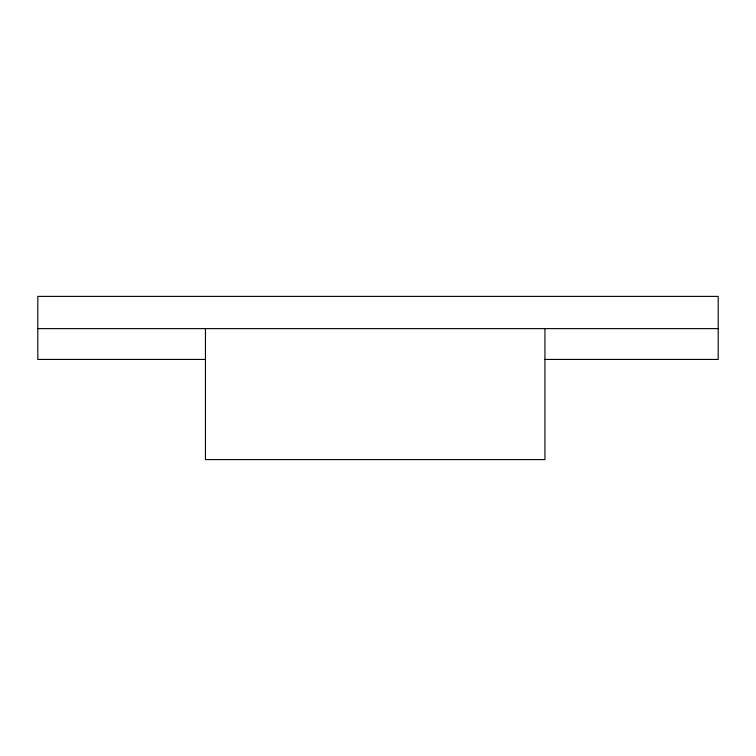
<?xml version="1.0" encoding="UTF-8"?>
<svg xmlns="http://www.w3.org/2000/svg" width="756" height="756" viewBox="0 0 756 756"><rect width="100%" height="100%" fill="white"/><g stroke="black" fill="none" stroke-linecap="round" stroke-linejoin="round"><path stroke-width="1.13" d="M37.8 328.614L718.2 328.614M205.537 359.44L37.8 359.44L37.8 296.39L718.2 296.39L718.2 359.44L544.556 359.44M544.944 328.614L544.944 459.61L205.452 459.61L205.452 328.614"/></g></svg>
